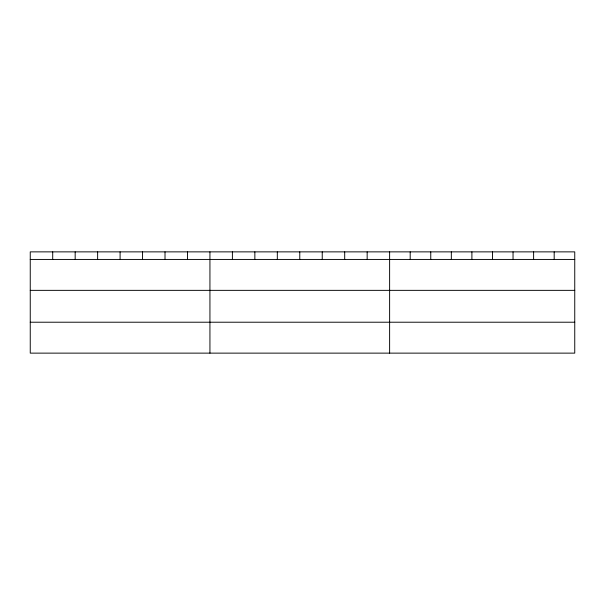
<?xml version="1.0" encoding="UTF-8"?>
<svg xmlns="http://www.w3.org/2000/svg" width="605" height="605" viewBox="0 0 605 605"><rect width="100%" height="100%" fill="white"/><g stroke="black" fill="none" stroke-linecap="round" stroke-linejoin="round"><path stroke-width="0.91" d="M574.75 290.355L574.75 251.869L30.25 251.869L30.25 353.131L574.75 353.131L574.75 290.355L30.25 290.355M30.25 259.439L574.75 259.439M30.25 322.215L574.75 322.215M554.18 251.869L554.18 259.439M533.61 251.869L533.61 259.439M513.04 251.869L513.04 259.439M492.47 251.869L492.47 259.439M471.9 251.869L471.9 259.439M451.33 251.869L451.33 259.439M430.76 251.869L430.76 259.439M410.19 251.869L410.19 259.439M389.62 251.869L389.62 353.131M367.159 251.869L367.159 259.439M344.699 251.869L344.699 259.439M322.238 251.869L322.238 259.439M299.777 251.869L299.777 259.439M277.317 251.869L277.317 259.439M254.856 251.869L254.856 259.439M232.396 251.869L232.396 259.439M209.935 251.869L209.935 353.131M187.474 251.869L187.474 259.439M165.014 251.869L165.014 259.439M142.553 251.869L142.553 259.439M120.093 251.869L120.093 259.439M97.632 251.869L97.632 259.439M75.171 251.869L75.171 259.439M52.711 251.869L52.711 259.439"/></g></svg>
